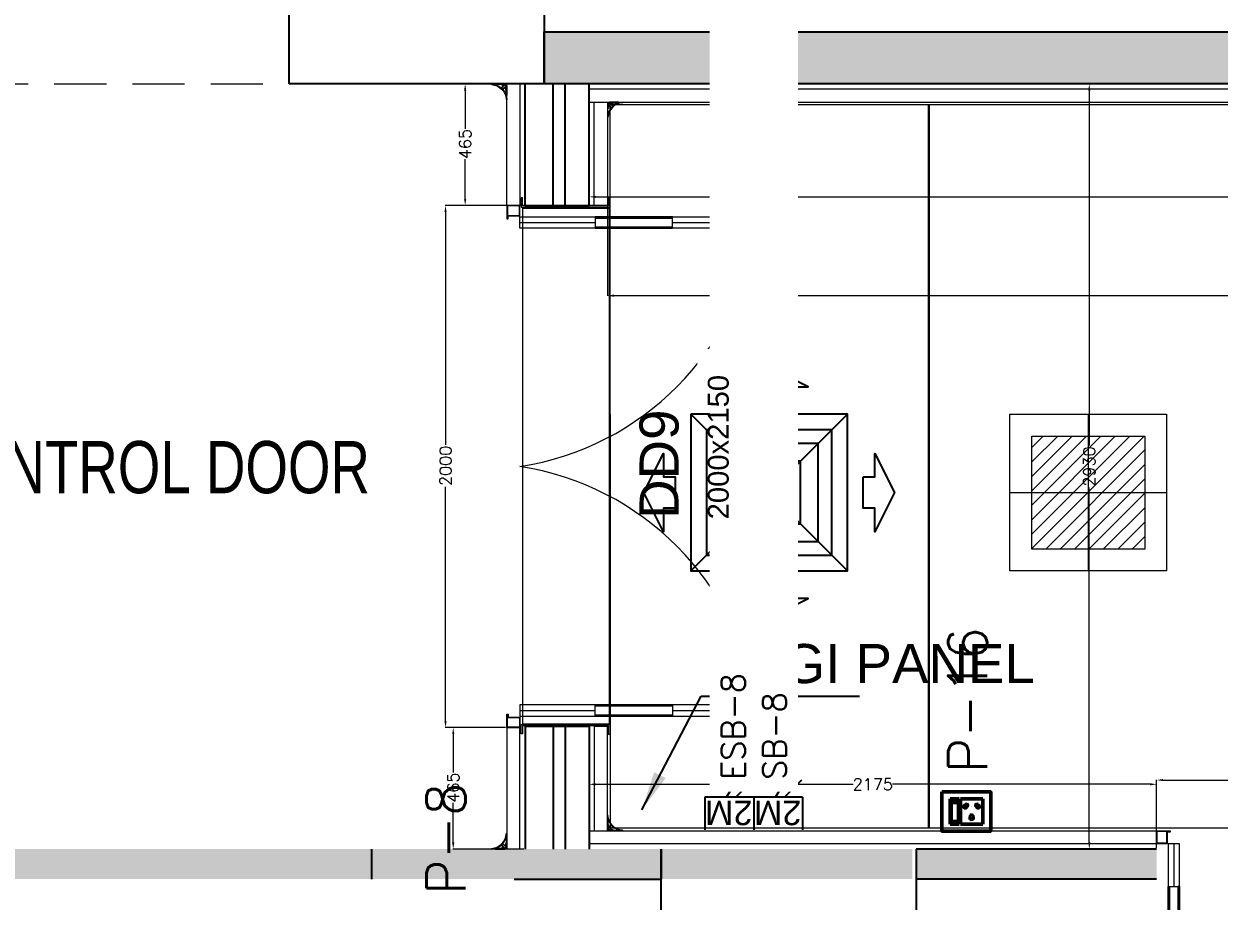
# Model space of a CAD drawing. Extents: x 11369658 to 11598203, y -3946797 to -3787209.
# Drawn here: x 11396796 to 11401377, y -3904526 to -3901166 of the extents above; entities that cross this region are included whole.
import ezdxf

# ---------------------------------------------------------------- set-up
doc = ezdxf.new("R2010")
doc.units = 0
doc.header["$MEASUREMENT"] = 0
doc.header["$PDMODE"] = 35
for name, pattern in [('CENTER', [0]), ('CENTER2', [1.125, 0.75, -0.125, 0.125, -0.125]), ('HIDDEN', [0.375, 0.25, -0.125])]:
    doc.linetypes.add(name, pattern=pattern)
doc.layers.get('0').update_dxf_attribs({"linetype": 'CONTINUOUS'})
doc.layers.get('Defpoints').update_dxf_attribs({"color": 251, "linetype": 'CONTINUOUS'})
for name, color, linetype, lineweight in [('0 Room description', 210, 'CONTINUOUS', 5), ('Ahlada 50mm Wall Panel PCGI', 94, 'CONTINUOUS', 5), ('Ahlada Ceiling Panels', 202, 'CONTINUOUS', 5), ('Ahlada Coving', 3, 'CONTINUOUS', 0), ('Dim( Actpl )', 7, 'CONTINUOUS', 5), ('Double Leaf Door', 4, 'CONTINUOUS', 18), ('Double Leaf Door Emergency', 1, 'CONTINUOUS', 18), ('ELE-1 NO 6-16A RAW POWER SOCKET', 1, 'CONTINUOUS', 0), ('ELE-36W EMERGENCY  LED LIGHT', 7, 'CONTINUOUS', 18), ('ELE-POWER SOCKET TEXT', 7, 'CONTINUOUS', 5), ('Title.Text', 3, 'CONTINUOUS', 13)]:
    doc.layers.add(name, color=color, linetype=linetype, lineweight=lineweight)
for name, color, linetype in [('BEAM', 251, 'CONTINUOUS'), ('dim ref', 251, 'CONTINUOUS'), ('ELE 36W EMERGENCY LIGHT', 5, 'CONTINUOUS'), ('ELE-2M RAW P.SB', 40, 'CONTINUOUS'), ('ELE-2M UPS P.SB', 3, 'CONTINUOUS'), ('ELE-LIGHTING TEXT', 7, 'CONTINUOUS'), ('HS', 251, 'CONTINUOUS'), ('MEP_HVAC_SA_DIFFUSER', 5, 'CONTINUOUS')]:
    doc.layers.add(name, color=color, linetype=linetype)
doc.styles.add('0_RM-NM', font='arial.ttf')
doc.styles.add('ARIAL', font='arial.ttf', dxfattribs={"width": 0.75})
doc.styles.add('ROMANS', font='arial.ttf')
doc.styles.get("Standard").update_dxf_attribs({"font": 'arial.ttf'})
doc.styles.add('sudheer', font='romanc.shx')
doc.dimstyles.new('AEPL1', dxfattribs={"dimtxt": 45, "dimasz": 25, "dimexe": 1.25, "dimexo": 5, "dimtad": 0, "dimdec": 0, "dimtxsty": 'sudheer', "dimcen": 2.5, "dimclrd": 250, "dimclre": 250, "dimclrt": 7, "dimadec": 0, "dimazin": 0, "dimtfac": 1, "dimtdec": 0, "dimtmove": 0, "dimatfit": 3, "dimfxl": 1, "dimlwd": 0, "dimlwe": 0, "dimarcsym": 0})
doc.dimstyles.new('Scale 50', dxfattribs={"dimscale": 0, "dimtxt": 150, "dimasz": 150, "dimexe": 0, "dimexo": 0.1, "dimgap": 0, "dimtad": 0, "dimtoh": 1, "dimdec": 0, "dimzin": 0, "dimdsep": 46, "dimtxsty": '0_RM-NM', "dimcen": 0, "dimdle": 100, "dimclrd": 204, "dimclre": 212, "dimclrt": 224, "dimadec": 0, "dimazin": 0, "dimtfac": 1, "dimtdec": 0, "dimtofl": 0, "dimtmove": 1, "dimatfit": 3, "dimfxl": 1, "dimtolj": 1, "dimtzin": 0, "dimlwe": -1, "dimarcsym": 0})

# ---------------------------------------------------------------- blocks, each defined once
blk = doc.blocks.new('*D54')
at = {"layer": 'Defpoints', "color": 0, "ltscale": 500, "transparency": 16777216}
for p in [(11398962.5, -3901416.2), (11404832.5, -3901396.4), (11398962.5, -3901828.7)]:
    blk.add_point(p, dxfattribs=at)
at = {"layer": 'Dim( Actpl )', "color": 250, "lineweight": 0, "ltscale": 500, "transparency": 16777216}
for p, q in [((11398962.5, -3901421.2), (11398962.5, -3901830)), ((11404832.5, -3901401.4), (11404832.5, -3901830)), ((11398987.5, -3901828.7), (11401817.6, -3901828.7)), ((11404807.5, -3901828.7), (11401977.4, -3901828.7))]:
    blk.add_line(p, q, dxfattribs=at)
at = {"layer": 'Dim( Actpl )', "color": 250, "ltscale": 500, "transparency": 16777216}
for points in [[(11398987.5, -3901824.6), (11398987.5, -3901832.9), (11398962.5, -3901828.7)], [(11404807.5, -3901832.9), (11404807.5, -3901824.6), (11404832.5, -3901828.7)]]:
    blk.add_solid(points, dxfattribs=at)
at = {"layer": 'Dim( Actpl )', "color": 7, "ltscale": 500, "transparency": 16777216, "insert": (11401897.5, -3901828.7), "char_height": 45, "attachment_point": 5, "style": 'sudheer'}
blk.add_mtext('5870', dxfattribs=at)
blk = doc.blocks.new('*D55')
at = {"layer": 'Defpoints', "color": 0, "ltscale": 500, "transparency": 16777216}
for p in [(11398412.3, -3901861.4), (11399042.5, -3901861.4), (11398647.3, -3903861.4)]:
    blk.add_point(p, dxfattribs=at)
at = {"layer": 'Dim( Actpl )', "color": 250, "lineweight": 0, "ltscale": 500, "transparency": 16777216}
for p, q in [((11399037.5, -3901861.4), (11398411, -3901861.4)), ((11398412.3, -3901886.4), (11398412.3, -3902779)), ((11398412.3, -3903836.4), (11398412.3, -3902938.8)), ((11398642.3, -3903861.4), (11398411, -3903861.4))]:
    blk.add_line(p, q, dxfattribs=at)
at = {"layer": 'Dim( Actpl )', "color": 250, "ltscale": 500, "transparency": 16777216}
for points in [[(11398416.4, -3901886.4), (11398408.1, -3901886.4), (11398412.3, -3901861.4)], [(11398408.1, -3903836.4), (11398416.4, -3903836.4), (11398412.3, -3903861.4)]]:
    blk.add_solid(points, dxfattribs=at)
at = {"layer": 'Dim( Actpl )', "color": 7, "ltscale": 500, "transparency": 16777216, "insert": (11398412.3, -3902858.9), "char_height": 45, "attachment_point": 5, "rotation": 90, "style": 'sudheer'}
blk.add_mtext('2000', dxfattribs=at)
blk = doc.blocks.new('*D66')
at = {"layer": 'Defpoints', "color": 0, "ltscale": 500, "transparency": 16777216}
for p in [(11398487.5, -3901396.4), (11398717.5, -3901396.4), (11398717.5, -3901861.4)]:
    blk.add_point(p, dxfattribs=at)
at = {"layer": 'Dim( Actpl )', "color": 250, "lineweight": 0, "ltscale": 500, "transparency": 16777216}
for p, q in [((11398712.5, -3901396.4), (11398486.2, -3901396.4)), ((11398487.5, -3901421.4), (11398487.5, -3901567.9)), ((11398487.5, -3901836.4), (11398487.5, -3901684.9)), ((11398712.5, -3901861.4), (11398486.2, -3901861.4))]:
    blk.add_line(p, q, dxfattribs=at)
at = {"layer": 'Dim( Actpl )', "color": 250, "ltscale": 500, "transparency": 16777216}
for points in [[(11398491.7, -3901421.4), (11398483.3, -3901421.4), (11398487.5, -3901396.4)], [(11398483.3, -3901836.4), (11398491.7, -3901836.4), (11398487.5, -3901861.4)]]:
    blk.add_solid(points, dxfattribs=at)
at = {"layer": 'Dim( Actpl )', "color": 7, "ltscale": 500, "transparency": 16777216, "insert": (11398487.5, -3901626.4), "char_height": 45, "attachment_point": 5, "rotation": 90, "style": 'sudheer'}
blk.add_mtext('465', dxfattribs=at)
blk = doc.blocks.new('*D67')
at = {"layer": 'Defpoints', "color": 0, "ltscale": 500, "transparency": 16777216}
for p in [(11398647.3, -3903861.4), (11398441.8, -3904326.4), (11398717.5, -3904326.4)]:
    blk.add_point(p, dxfattribs=at)
at = {"layer": 'Dim( Actpl )', "color": 250, "lineweight": 0, "ltscale": 500, "transparency": 16777216}
for p, q in [((11398642.3, -3903861.4), (11398440.5, -3903861.4)), ((11398441.8, -3903886.4), (11398441.8, -3904032.9)), ((11398441.8, -3904301.4), (11398441.8, -3904149.9)), ((11398712.5, -3904326.4), (11398440.5, -3904326.4))]:
    blk.add_line(p, q, dxfattribs=at)
at = {"layer": 'Dim( Actpl )', "color": 250, "ltscale": 500, "transparency": 16777216}
for points in [[(11398445.9, -3903886.4), (11398437.6, -3903886.4), (11398441.8, -3903861.4)], [(11398437.6, -3904301.4), (11398445.9, -3904301.4), (11398441.8, -3904326.4)]]:
    blk.add_solid(points, dxfattribs=at)
at = {"layer": 'Dim( Actpl )', "color": 7, "ltscale": 500, "transparency": 16777216, "insert": (11398441.8, -3904091.4), "char_height": 45, "attachment_point": 5, "rotation": 90, "style": 'sudheer'}
blk.add_mtext('465', dxfattribs=at)
blk = doc.blocks.new('*D75')
at = {"layer": 'Defpoints', "color": 0, "ltscale": 500, "transparency": 16777216}
for p in [(11398962.5, -3904078.5), (11398962.5, -3904326.4), (11401137.4, -3904326.4)]:
    blk.add_point(p, dxfattribs=at)
at = {"layer": 'Dim( Actpl )', "color": 250, "lineweight": 0, "ltscale": 500, "transparency": 16777216}
for p, q in [((11398962.5, -3904321.4), (11398962.5, -3904077.3)), ((11398987.5, -3904078.5), (11399974.3, -3904078.5)), ((11401112.4, -3904078.5), (11400125.6, -3904078.5)), ((11401137.4, -3904321.4), (11401137.4, -3904077.3))]:
    blk.add_line(p, q, dxfattribs=at)
at = {"layer": 'Dim( Actpl )', "color": 250, "ltscale": 500, "transparency": 16777216}
for points in [[(11398987.5, -3904074.4), (11398987.5, -3904082.7), (11398962.5, -3904078.5)], [(11401112.4, -3904082.7), (11401112.4, -3904074.4), (11401137.4, -3904078.5)]]:
    blk.add_solid(points, dxfattribs=at)
at = {"layer": 'Dim( Actpl )', "color": 7, "ltscale": 500, "transparency": 16777216, "insert": (11400050, -3904078.5), "char_height": 45, "attachment_point": 5, "style": 'sudheer'}
blk.add_mtext('2175', dxfattribs=at)
blk = doc.blocks.new('*D77')
at = {"layer": 'Defpoints', "color": 0, "ltscale": 500, "transparency": 16777216}
for p in [(11402637.4, -3904062.3), (11401137.4, -3904326.4), (11402637.4, -3904326.4)]:
    blk.add_point(p, dxfattribs=at)
at = {"layer": 'Dim( Actpl )', "color": 250, "lineweight": 0, "ltscale": 500, "transparency": 16777216}
for p, q in [((11401137.4, -3904321.4), (11401137.4, -3904061.1)), ((11401162.4, -3904062.3), (11401811.8, -3904062.3)), ((11402612.4, -3904062.3), (11401963.1, -3904062.3)), ((11402637.4, -3904321.4), (11402637.4, -3904061.1))]:
    blk.add_line(p, q, dxfattribs=at)
at = {"layer": 'Dim( Actpl )', "color": 250, "ltscale": 500, "transparency": 16777216}
for points in [[(11401162.4, -3904058.2), (11401162.4, -3904066.5), (11401137.4, -3904062.3)], [(11402612.4, -3904066.5), (11402612.4, -3904058.2), (11402637.4, -3904062.3)]]:
    blk.add_solid(points, dxfattribs=at)
at = {"layer": 'Dim( Actpl )', "color": 7, "ltscale": 500, "transparency": 16777216, "insert": (11401887.4, -3904062.3), "char_height": 45, "attachment_point": 5, "style": 'sudheer'}
blk.add_mtext('1500', dxfattribs=at)
blk = doc.blocks.new('*D78')
at = {"layer": 'Defpoints', "color": 0, "ltscale": 500, "transparency": 16777216}
for p in [(11400677, -3901396.4), (11400879.4, -3901396.4), (11400677, -3904326.4)]:
    blk.add_point(p, dxfattribs=at)
at = {"layer": 'Dim( Actpl )', "color": 250, "lineweight": 0, "ltscale": 500, "transparency": 16777216}
for p, q in [((11400682, -3901396.4), (11400880.7, -3901396.4)), ((11400879.4, -3901421.4), (11400879.4, -3902781.5)), ((11400879.4, -3904301.4), (11400879.4, -3902941.3)), ((11400682, -3904326.4), (11400880.7, -3904326.4))]:
    blk.add_line(p, q, dxfattribs=at)
at = {"layer": 'Dim( Actpl )', "color": 250, "ltscale": 500, "transparency": 16777216}
for points in [[(11400883.6, -3901421.4), (11400875.2, -3901421.4), (11400879.4, -3901396.4)], [(11400875.2, -3904301.4), (11400883.6, -3904301.4), (11400879.4, -3904326.4)]]:
    blk.add_solid(points, dxfattribs=at)
at = {"layer": 'Dim( Actpl )', "color": 7, "ltscale": 500, "transparency": 16777216, "insert": (11400879.4, -3902861.4), "char_height": 45, "attachment_point": 5, "rotation": 90, "style": 'sudheer'}
blk.add_mtext('2930', dxfattribs=at)
blk = doc.blocks.new('1500x2100x50 DD')
at = {"layer": 'Double Leaf Door'}
for points in [[(44.2, 213.9), (49.1, 213.9), (49.1, 510.4), (44.2, 510.4)], [(87.8, 510.4), (82.8, 510.4), (82.8, 213.9), (87.8, 213.9)], [(1412.2, 510.4), (1417.2, 510.4), (1417.2, 213.9), (1412.2, 213.9)], [(1455.8, 213.9), (1450.9, 213.9), (1450.9, 510.4), (1455.8, 510.4)]]:
    blk.add_hatch(color=6, dxfattribs=at).paths.add_polyline_path(points)
at = {"layer": 'Double Leaf Door', "color": 8}
for p, q in [((44.2, 50), (44.2, 704.2)), ((44.2, 704.2), (87.8, 704.2)), ((66, 510.4), (66, 704.2)), ((87.8, 704.2), (87.8, 50)), ((1455.8, 704.2), (1412.2, 704.2)), ((1412.2, 704.2), (1412.2, 50)), ((1434, 510.4), (1434, 704.2)), ((1455.8, 50), (1455.8, 704.2)), ((29.8, 646.7), (29.8, 628.8)), ((44.2, 648.7), (31.7, 648.7)), ((44.2, 648.7), (44.2, 626.8)), ((1455.8, 648.7), (1468.3, 648.7)), ((1455.8, 648.7), (1455.8, 626.8)), ((1470.2, 646.7), (1470.2, 628.8)), ((31.7, 626.8), (44.2, 626.8)), ((1468.3, 626.8), (1455.8, 626.8)), ((66, 50), (66, 213.9)), ((1434, 50), (1434, 213.9)), ((0, 50), (0, 0)), ((40.2, 50), (0, 50)), ((2, 48), (2, 2)), ((38.2, 48), (2, 48)), ((38.2, 3), (38.2, 48)), ((40.2, 5), (40.2, 50)), ((87.8, 50), (44.2, 50)), ((1412.2, 50), (1455.8, 50)), ((1459.8, 5), (1459.8, 50)), ((1459.8, 50), (1500, 50)), ((1461.8, 3), (1461.8, 48)), ((1461.8, 48), (1498, 48)), ((1498, 48), (1498, 2)), ((1500, 50), (1500, 0)), ((0, 0), (40.2, 0)), ((2, 2), (40.2, 2)), ((50.1, 3), (38.2, 3)), ((52.1, 5), (40.2, 5)), ((40.2, 2), (50.1, 2)), ((40.2, 0), (52.1, 0)), ((50.1, 2), (50.1, 3)), ((52.1, 0), (52.1, 5)), ((1447.9, 0), (1447.9, 5)), ((1447.9, 5), (1459.8, 5)), ((1459.8, 0), (1447.9, 0)), ((1449.9, 2), (1449.9, 3)), ((1449.9, 3), (1461.8, 3)), ((1459.8, 2), (1449.9, 2)), ((1498, 2), (1459.8, 2)), ((1500, 0), (1459.8, 0))]:
    blk.add_line(p, q, dxfattribs=at)
at = {"layer": 'Double Leaf Door', "color": 6}
for p, q in [((87.8, 510.4), (44.2, 510.4)), ((44.2, 510.4), (44.2, 213.9)), ((49.1, 213.9), (49.1, 510.4)), ((82.8, 213.9), (82.8, 510.4)), ((87.8, 213.9), (87.8, 510.4)), ((1412.2, 213.9), (1412.2, 510.4)), ((1412.2, 510.4), (1455.8, 510.4)), ((1417.2, 213.9), (1417.2, 510.4)), ((1450.9, 213.9), (1450.9, 510.4)), ((1455.8, 510.4), (1455.8, 213.9)), ((44.2, 213.9), (87.8, 213.9)), ((1455.8, 213.9), (1412.2, 213.9))]:
    blk.add_line(p, q, dxfattribs=at)
at = {"layer": 'Double Leaf Door', "color": 6, "ltscale": 100}
for p, q in [((82.8, 510.4), (82.8, 213.9)), ((1417.2, 510.4), (1417.2, 213.9))]:
    blk.add_line(p, q, dxfattribs=at)
at = {"layer": 'Double Leaf Door', "color": 6}
for points in [[(44.2, 510.4), (44.2, 213.9), (49.1, 213.9), (49.1, 510.4), (44.2, 510.4)], [(87.8, 510.4), (87.8, 213.9), (82.8, 213.9), (82.8, 510.4), (87.8, 510.4)], [(1412.2, 510.4), (1412.2, 213.9), (1417.2, 213.9), (1417.2, 510.4), (1412.2, 510.4)], [(1455.8, 510.4), (1455.8, 213.9), (1450.9, 213.9), (1450.9, 510.4), (1455.8, 510.4)]]:
    blk.add_lwpolyline(points, dxfattribs=at)
at = {"layer": 'Double Leaf Door', "ltscale": 5000}
for points in [[(44.2, 510.4), (44.2, 213.9), (49.1, 213.9), (49.1, 510.4), (44.2, 510.4)], [(1455.8, 510.4), (1455.8, 213.9), (1450.9, 213.9), (1450.9, 510.4), (1455.8, 510.4)]]:
    blk.add_lwpolyline(points, dxfattribs=at)
at = {"layer": 'Double Leaf Door', "color": 8}
for centre, radius, start, end in [((-116.2, -164.4), 892.3, 13.906, 76.7864), ((1616.2, -164.4), 892.3, 103.2136, 166.094), ((29.8, 637.7), 3.72, 90, 270), ((31.7, 646.7), 1.98, 90, 180), ((1468.3, 646.7), 1.98, 0, 90), ((1470.2, 637.7), 3.72, 270, 90), ((31.7, 628.8), 1.98, 180, 270), ((1468.3, 628.8), 1.98, 270, 0)]:
    blk.add_arc(centre, radius, start, end, dxfattribs=at)
blk = doc.blocks.new('2000x2100x50 DD')
at = {"layer": 'Double Leaf Door'}
for points in [[(-17392.4, -46037.1), (-17387.4, -46037.1), (-17387.4, -45740.6), (-17392.4, -45740.6)], [(-17348.7, -45740.6), (-17353.7, -45740.6), (-17353.7, -46037.1), (-17348.7, -46037.1)], [(-15524.3, -45740.6), (-15519.4, -45740.6), (-15519.4, -46037.1), (-15524.3, -46037.1)], [(-15480.7, -46037.1), (-15485.6, -46037.1), (-15485.6, -45740.6), (-15480.7, -45740.6)]]:
    blk.add_hatch(color=6, dxfattribs=at).paths.add_polyline_path(points)
at = {"layer": 'Double Leaf Door', "color": 6}
for p, q in [((-17348.7, -45740.6), (-17392.4, -45740.6)), ((-17387.4, -46037.1), (-17387.4, -45740.6)), ((-17353.7, -46037.1), (-17353.7, -45740.6)), ((-15524.3, -46037.1), (-15524.3, -45740.6)), ((-15524.3, -45740.6), (-15480.7, -45740.6)), ((-15519.4, -46037.1), (-15519.4, -45740.6)), ((-15485.6, -46037.1), (-15485.6, -45740.6)), ((-15480.7, -45740.6), (-15480.7, -46037.1)), ((-17392.4, -46037.1), (-17348.7, -46037.1)), ((-15480.7, -46037.1), (-15524.3, -46037.1))]:
    blk.add_line(p, q, dxfattribs=at)
at = {"layer": 'Double Leaf Door', "color": 6, "ltscale": 100}
for p, q in [((-17353.7, -45740.6), (-17353.7, -46037.1)), ((-15519.4, -45740.6), (-15519.4, -46037.1))]:
    blk.add_line(p, q, dxfattribs=at)
at = {"layer": 'Double Leaf Door', "color": 8}
for p, q in [((-17436.5, -46326), (-17436.5, -46376)), ((-17396.4, -46326), (-17436.5, -46326)), ((-17434.6, -46328), (-17434.6, -46374.1)), ((-17398.3, -46328), (-17434.6, -46328)), ((-17398.3, -46373.1), (-17398.3, -46328)), ((-17396.4, -46371.1), (-17396.4, -46326)), ((-15476.7, -46371.1), (-15476.7, -46326)), ((-15476.7, -46326), (-15436.5, -46326)), ((-15474.7, -46373.1), (-15474.7, -46328)), ((-15474.7, -46328), (-15438.5, -46328)), ((-15438.5, -46328), (-15438.5, -46374.1)), ((-15436.5, -46326), (-15436.5, -46376)), ((-17436.5, -46376), (-17396.4, -46376)), ((-17434.6, -46374.1), (-17396.4, -46374.1)), ((-17386.4, -46373.1), (-17398.3, -46373.1)), ((-17384.4, -46371.1), (-17396.4, -46371.1)), ((-17396.4, -46374.1), (-17386.4, -46374.1)), ((-17396.4, -46376), (-17384.4, -46376)), ((-17386.4, -46374.1), (-17386.4, -46373.1)), ((-17384.4, -46376), (-17384.4, -46371.1)), ((-15488.6, -46376), (-15488.6, -46371.1)), ((-15488.6, -46371.1), (-15476.7, -46371.1)), ((-15476.7, -46376), (-15488.6, -46376)), ((-15486.6, -46374.1), (-15486.6, -46373.1)), ((-15486.6, -46373.1), (-15474.7, -46373.1)), ((-15476.7, -46374.1), (-15486.6, -46374.1)), ((-15438.5, -46374.1), (-15476.7, -46374.1)), ((-15436.5, -46376), (-15476.7, -46376))]:
    blk.add_line(p, q, dxfattribs=at)
at = {"layer": 'Double Leaf Door', "color": 6}
for points in [[(-17392.4, -45740.6), (-17392.4, -46037.1), (-17387.4, -46037.1), (-17387.4, -45740.6), (-17392.4, -45740.6)], [(-17348.7, -45740.6), (-17348.7, -46037.1), (-17353.7, -46037.1), (-17353.7, -45740.6), (-17348.7, -45740.6)], [(-15524.3, -45740.6), (-15524.3, -46037.1), (-15519.4, -46037.1), (-15519.4, -45740.6), (-15524.3, -45740.6)], [(-15480.7, -45740.6), (-15480.7, -46037.1), (-15485.6, -46037.1), (-15485.6, -45740.6), (-15480.7, -45740.6)]]:
    blk.add_lwpolyline(points, dxfattribs=at)
at = {"layer": 'Double Leaf Door', "ltscale": 5000}
for points in [[(-17392.4, -45740.6), (-17392.4, -46037.1), (-17387.4, -46037.1), (-17387.4, -45740.6), (-17392.4, -45740.6)], [(-15480.7, -45740.6), (-15480.7, -46037.1), (-15485.6, -46037.1), (-15485.6, -45740.6), (-15480.7, -45740.6)]]:
    blk.add_lwpolyline(points, dxfattribs=at)
at = {"layer": 'Double Leaf Door', "color": 8}
for centre, start, end in [((-17502.4, -46489.1), 8.6971, 81.8047), ((-15370.6, -46489.1), 98.1953, 171.3029)]:
    blk.add_arc(centre, 1078.3, start, end, dxfattribs=at)
at = {"layer": 'Double Leaf Door Emergency', "color": 8}
for p, q in [((-17392.4, -46326), (-17392.4, -45421.8)), ((-17392.4, -45421.8), (-17348.7, -45421.8)), ((-17370.6, -45740.6), (-17370.6, -45421.8)), ((-17348.7, -45421.8), (-17348.7, -46326)), ((-15480.7, -45421.8), (-15524.3, -45421.8)), ((-15524.3, -45421.8), (-15524.3, -46326)), ((-15502.5, -45740.6), (-15502.5, -45421.8)), ((-15480.7, -46326), (-15480.7, -45421.8)), ((-17406.8, -45479.3), (-17406.8, -45497.3)), ((-17392.4, -45477.4), (-17404.8, -45477.4)), ((-17392.4, -45477.4), (-17392.4, -45499.3)), ((-15480.7, -45477.4), (-15468.3, -45477.4)), ((-15480.7, -45477.4), (-15480.7, -45499.3)), ((-15466.3, -45479.3), (-15466.3, -45497.3)), ((-17404.8, -45499.3), (-17392.4, -45499.3)), ((-15468.3, -45499.3), (-15480.7, -45499.3)), ((-17370.6, -46326), (-17370.6, -46037.1)), ((-15502.5, -46326), (-15502.5, -46037.1)), ((-17348.7, -46326), (-17392.4, -46326)), ((-15524.3, -46326), (-15480.7, -46326))]:
    blk.add_line(p, q, dxfattribs=at)
at = {"layer": 'Double Leaf Door Emergency'}
for p, q in [((-17392.4, -45740.6), (-17392.4, -46037.1)), ((-17348.7, -46037.1), (-17348.7, -45740.6))]:
    blk.add_line(p, q, dxfattribs=at)
at = {"layer": 'Double Leaf Door Emergency', "color": 8}
for centre, radius, start, end in [((-17406.8, -45488.3), 3.72, 90, 270), ((-17404.8, -45479.3), 1.98, 90, 180), ((-15468.3, -45479.3), 1.98, 0, 90), ((-15466.3, -45488.3), 3.72, 270, 90), ((-17404.8, -45497.3), 1.98, 180, 270), ((-15468.3, -45497.3), 1.98, 270, 0)]:
    blk.add_arc(centre, radius, start, end, dxfattribs=at)
blk = doc.blocks.new('A010004 Mezz.F. Layout Plan$0$b & c')
at = {"layer": 'Ahlada Coving', "color": 3}
for p, q in [((-4.1, 40.9), (-5.7, 42.5)), ((-2.7, 7.8), (-3.7, 7.8)), ((-3.7, 7.8), (-2.7, 6)), ((4.9, 15.3), (-2.7, 7.8)), ((-2.7, 6), (5.7, 14.4)), ((8.7, 11.4), (0.3, 3)), ((0.3, 3), (2.1, 2)), ((2.1, 3), (9.7, 10.6)), ((2.1, 2), (2.1, 3)), ((36.9, 0), (35.3, 1.6))]:
    blk.add_line(p, q, dxfattribs=at)
blk.add_lwpolyline([(-5.7, 30.7), (-5.7, 5.7), (0, 0), (25, 0), (22.8, 1.5), (13.2, 1.5), (3.6, 4.5), (3.6, 1.5), (0.6, 1.5), (-4.2, 6.3), (-4.2, 9.3), (-1.2, 9.3), (-4.2, 18.9), (-4.2, 28.4), (-5.7, 30.7)], dxfattribs=at)
for radius, start, end in [(44, 181.9548, 220.5976), (42.5, 184.1661, 265.906), (44, 222.2286, 227.7746), (44, 229.4056, 268.1119)]:
    blk.add_arc((38.3, 44), radius, start, end, dxfattribs=at)
blk = doc.blocks.new('*D97')
at = {"layer": 'Defpoints', "color": 0, "ltscale": 500, "transparency": 16777216}
for p in [(11418992.3, -3901569.5), (11399032.4, -3901736.4), (11418992.3, -3902207.1)]:
    blk.add_point(p, dxfattribs=at)
at = {"layer": 'Dim( Actpl )', "color": 250, "lineweight": 0, "ltscale": 500, "transparency": 16777216}
for p, q in [((11418992.3, -3901574.5), (11418992.3, -3902208.3)), ((11399032.4, -3901741.4), (11399032.4, -3902208.3)), ((11399057.4, -3902207.1), (11408915.3, -3902207.1)), ((11418967.3, -3902207.1), (11409109.4, -3902207.1))]:
    blk.add_line(p, q, dxfattribs=at)
at = {"layer": 'Dim( Actpl )', "color": 250, "ltscale": 500, "transparency": 16777216}
for points in [[(11399057.4, -3902202.9), (11399057.4, -3902211.2), (11399032.4, -3902207.1)], [(11418967.3, -3902211.2), (11418967.3, -3902202.9), (11418992.3, -3902207.1)]]:
    blk.add_solid(points, dxfattribs=at)
at = {"layer": 'Dim( Actpl )', "color": 7, "ltscale": 500, "transparency": 16777216, "insert": (11409012.4, -3902207.1), "char_height": 45, "attachment_point": 5, "style": 'sudheer'}
blk.add_mtext('19960', dxfattribs=at)
blk = doc.blocks.new('6-16A RAW POWER SOCKET 3M')
at = {"layer": 'ELE-1 NO 6-16A RAW POWER SOCKET', "lineweight": 50}
for p, q in [((0, 57.9), (72.3, 57.9)), ((0, 57.9), (72.3, 57.9)), ((0, 32.7), (0, 57.9)), ((0, 57.9), (0, 32.7)), ((7.9, 55.8), (64.4, 55.8)), ((7.9, 34.8), (7.9, 55.8)), ((64.4, 34.8), (7.9, 34.8)), ((61.9, 55.8), (61.9, 34.8)), ((64.4, 55.8), (64.4, 34.8)), ((72.3, 57.9), (72.3, 32.7)), ((72.3, 32.7), (0, 32.7)), ((0, 28.5), (0, -34.8)), ((72.3, 28.5), (0, 28.5)), ((72.3, -34.8), (72.3, 28.5)), ((0, -34.8), (72.3, -34.8))]:
    blk.add_line(p, q, dxfattribs=at)
blk.add_lwpolyline([(92, 82.1), (92, -57.5), (-19.7, -57.5), (-19.7, 82.1)], close=True, dxfattribs=at)
for centre, radius, start, end in [((18.3, -3.1), 4.93, 37.1584, 322.8416), ((23.3, -3.1), 3.14, 251.4031, 108.5969), ((50.3, 14.9), 4.24, 357.49, 264.7311), ((53.2, 11.6), 3.43, 194.9049, 67.3162), ((50.3, -21.2), 4.24, 95.2689, 2.51), ((53.2, -17.8), 3.43, 292.6838, 165.0951)]:
    blk.add_arc(centre, radius, start, end, dxfattribs=at)
blk = doc.blocks.new('ELE.EMERGENCY 40W LED LIGHT')
at = {"layer": 'ELE-36W EMERGENCY  LED LIGHT'}
h = blk.add_hatch(dxfattribs=at)
h.set_pattern_fill('ANSI31', color=5, scale=300, style=0)
h.paths.add_polyline_path([(-207.7, -207.7), (-207.7, 207.7), (207.7, 207.7), (207.7, -207.7)])
for p, q in [((0, 288), (0, -288)), ((-288, 0), (288, 0))]:
    blk.add_line(p, q, dxfattribs=at)
for points in [[(-288, -288), (-288, 288), (288, 288), (288, -288)], [(-207.7, -207.7), (-207.7, 207.7), (207.7, 207.7), (207.7, -207.7)]]:
    blk.add_lwpolyline(points, close=True, dxfattribs=at)
blk = doc.blocks.new('SA_DIFFUSER_600X600 MM')
at = {"layer": 'MEP_HVAC_SA_DIFFUSER', "color": 8}
for p, q in [((11908714.2, -3793568), (11908114.2, -3794168)), ((11908714.2, -3794168), (11908114.2, -3793568))]:
    blk.add_line(p, q, dxfattribs=at)
at = {"layer": 'MEP_HVAC_SA_DIFFUSER', "color": 152}
for points in [[(11908354.2, -3793508), (11908354.2, -3793463), (11908264.2, -3793463), (11908414.2, -3793388), (11908564.2, -3793463), (11908474.2, -3793463), (11908474.2, -3793508)], [(11908054.2, -3793808), (11908009.2, -3793808), (11908009.2, -3793718), (11907934.2, -3793868), (11908009.2, -3794018), (11908009.2, -3793928), (11908054.2, -3793928)], [(11908774.2, -3793928), (11908819.2, -3793928), (11908819.2, -3794018), (11908894.2, -3793868), (11908819.2, -3793718), (11908819.2, -3793808), (11908774.2, -3793808)], [(11908474.2, -3794228), (11908474.2, -3794273), (11908564.2, -3794273), (11908414.2, -3794348), (11908264.2, -3794273), (11908354.2, -3794273), (11908354.2, -3794228)]]:
    blk.add_lwpolyline(points, close=True, dxfattribs=at)
at = {"layer": 'MEP_HVAC_SA_DIFFUSER', "color": 5}
for points in [[(11908714.2, -3793568), (11908714.2, -3794168), (11908114.2, -3794168), (11908114.2, -3793568)], [(11908601.7, -3793680.5), (11908601.7, -3794055.5), (11908226.7, -3794055.5), (11908226.7, -3793680.5)]]:
    blk.add_lwpolyline(points, close=True, dxfattribs=at)
at = {"layer": 'MEP_HVAC_SA_DIFFUSER', "color": 8}
for points in [[(11908654.2, -3793628), (11908654.2, -3794108), (11908174.2, -3794108), (11908174.2, -3793628)], [(11908534.2, -3793748), (11908534.2, -3793988), (11908294.2, -3793988), (11908294.2, -3793748)]]:
    blk.add_lwpolyline(points, close=True, dxfattribs=at)
blk = doc.blocks.new('2M SB')
at = {"layer": 'ELE-2M RAW P.SB'}
for p, q in [((-133.8, 160), (-69.3, 265.2)), ((-88.2, 160), (-3.4, 244.9)), ((-240, 160), (-240, 0)), ((0, 160), (-240, 160)), ((0, 160), (0, 0))]:
    blk.add_line(p, q, dxfattribs=at)
blk.add_text('2M', height=120, rotation=180, dxfattribs=at).set_placement((-6, 143))
blk = doc.blocks.new('2M UPS SB')
at = {"layer": 'ELE-2M UPS P.SB', "color": 3}
for p, q in [((-133.8, 160), (-69.3, 265.2)), ((-88.2, 160), (-3.4, 244.9)), ((-240, 160), (-240, 0)), ((0, 160), (-240, 160)), ((0, 160), (0, 0))]:
    blk.add_line(p, q, dxfattribs=at)
blk.add_text('2M', height=120, rotation=180, dxfattribs=at).set_placement((-6, 143))

msp = doc.modelspace()

# ---------------------------------------------------------------- hatches: boundary and pattern name
at = {"ltscale": 500}
msp.add_hatch(color=8, dxfattribs=at).paths.add_polyline_path([(11398790.7, -3901196.4), (11403842.5, -3901196.4), (11403842.5, -3901396.4), (11398790.7, -3901396.4)])
at = {"layer": 'HS', "lineweight": -3, "ltscale": 500}
h = msp.add_hatch(color=8, dxfattribs=at)
h.dxf.hatch_style = 1
h.paths.add_polyline_path([(11400201.6, -3904326.4), (11398114.3, -3904326.4), (11398114.3, -3904441.4), (11400201.6, -3904441.4)])
h.paths.add_polyline_path([(11398114.3, -3904326.4), (11396601.6, -3904326.4), (11396601.6, -3904441.4), (11398114.3, -3904441.4)])
h = msp.add_hatch(color=8, dxfattribs=at)
h.dxf.hatch_style = 1
h.paths.add_polyline_path([(11400216.6, -3904441.4), (11401137.4, -3904441.4), (11401137.4, -3904326.4), (11400216.6, -3904326.4)])

# ---------------------------------------------------------------- linework, layer by layer
at = {"color": 8, "lineweight": 25, "ltscale": 500}
for p, q in [((11397812.5, -3901396.4), (11397812.5, -3901096.4)), ((11398790.7, -3901096.4), (11398790.7, -3901396.4)), ((11398790.7, -3901196.4), (11404762.5, -3901196.4)), ((11398790.7, -3901396.4), (11398790.7, -3901196.4)), ((11398790.7, -3901396.4), (11397812.5, -3901396.4)), ((11404762.5, -3901396.4), (11398790.7, -3901396.4)), ((11398129.3, -3904441.4), (11398129.3, -3904326.4)), ((11399238.3, -3904626.4), (11399238.3, -3904326.4)), ((11400216.6, -3904326.4), (11400216.6, -3904626.4))]:
    msp.add_line(p, q, dxfattribs=at)
at = {"color": 8, "lineweight": 25}
for p, q in [((11398717.5, -3901861.4), (11398717.5, -3901396.4)), ((11398824.5, -3901861.4), (11398824.5, -3901396.4)), ((11398870.5, -3901861.4), (11398870.5, -3901396.4)), ((11398962.5, -3901861.4), (11398962.5, -3901396.4)), ((11398717.5, -3901861.4), (11398962.5, -3901861.4)), ((11398717.5, -3903856.4), (11398717.5, -3904326.4)), ((11398717.5, -3903856.4), (11398962.5, -3903856.4)), ((11398824.5, -3903856.4), (11398824.5, -3904326.4)), ((11398870.5, -3903856.4), (11398870.5, -3904326.4)), ((11398962.5, -3903856.4), (11398962.5, -3904326.4)), ((11399238.3, -3904326.4), (11399238.3, -3904441.4)), ((11401137.4, -3904326.4), (11400216.6, -3904326.4)), ((11398675.3, -3904441.4), (11399238.3, -3904441.4)), ((11401137.4, -3904441.4), (11400216.6, -3904441.4))]:
    msp.add_line(p, q, dxfattribs=at)
at = {"layer": 'Ahlada 50mm Wall Panel PCGI'}
for p, q in [((11398647.1, -3901861.4), (11398647.1, -3901396.4)), ((11398697.2, -3901396.4), (11398697.2, -3901861.4)), ((11398962.5, -3901416.2), (11398962.5, -3901473.4)), ((11410082.5, -3901416.2), (11398962.5, -3901416.2)), ((11398962.5, -3901466.4), (11410082.5, -3901466.4)), ((11398982.3, -3901861.4), (11398982.3, -3901466.4)), ((11399032.4, -3901466.4), (11399032.4, -3901861.4)), ((11399032.4, -3901861.4), (11398982.3, -3901861.4)), ((11398647.3, -3903861.4), (11398647.3, -3904326.4)), ((11398647.3, -3903861.4), (11398697.4, -3903861.4)), ((11398697.4, -3904326.4), (11398697.4, -3903861.4)), ((11398982.5, -3903856.4), (11399032.6, -3903856.4)), ((11398982.5, -3903856.4), (11398982.5, -3904256.4)), ((11399032.6, -3904256.4), (11399032.6, -3903856.4)), ((11398962.5, -3904256.4), (11401137.4, -3904256.4)), ((11401137.4, -3904306.5), (11398962.5, -3904306.5))]:
    msp.add_line(p, q, dxfattribs=at)
for points in [[(11398702.5, -3901832.4), (11398702.5, -3901868.3), (11399041.9, -3901868.3), (11399041.9, -3901829.9), (11399036.9, -3901829.9), (11399036.9, -3901863.3), (11398707.5, -3901863.3), (11398707.5, -3901832.4)], [(11398702.5, -3903885.3), (11398702.5, -3903849.5), (11399041.9, -3903849.5), (11399041.9, -3903887.9), (11399036.9, -3903887.9), (11399036.9, -3903854.5), (11398707.5, -3903854.5), (11398707.5, -3903885.3)]]:
    msp.add_lwpolyline(points, close=True, dxfattribs=at)
at = {"layer": 'Ahlada Ceiling Panels'}
for p, q in [((11418982.3, -3901476.4), (11399042.4, -3901476.4)), ((11398707.2, -3901871.4), (11398707.4, -3903846.4)), ((11398707.2, -3901871.4), (11399039.5, -3901871.4)), ((11399039.5, -3901871.4), (11399039.6, -3903846.4)), ((11416212.6, -3904246.4), (11399042.6, -3904246.4))]:
    msp.add_line(p, q, dxfattribs=at)
for points in [[(11399042.4, -3901476.4), (11399042.6, -3903846.4), (11399042.6, -3904246.4)], [(11400262.4, -3901476.4), (11400262.6, -3903846.4), (11400262.6, -3904246.4)], [(11400265.4, -3901476.4), (11400265.6, -3903846.4), (11400265.6, -3904246.4)]]:
    msp.add_lwpolyline(points, dxfattribs=at)
at = {"layer": 'BEAM', "color": 8, "linetype": 'HIDDEN', "lineweight": 18, "ltscale": 800}
msp.add_line((11394812.5, -3901396.4), (11397812.5, -3901396.4), dxfattribs=at)
at = {"layer": 'Dim( Actpl )', "ltscale": 500}
msp.add_line((11398707.4, -3903846.4), (11399042.6, -3903846.4), dxfattribs=at)

# ---------------------------------------------------------------- block references
at = {"layer": 'Ahlada Coving', "color": 7, "ltscale": 500, "yscale": 1.418185559101401, "zscale": 1.418185559101401}
for p, xscale, rotation in [((11398647.1, -3901404.4), -1.418185559101401, 89.99999998683712), ((11399032.4, -3901474.4), 1.418185559101401, 270.0000000131628), ((11399032.6, -3904248.4), -1.418185559101401, 269.9999999868372), ((11398647.3, -3904318.4), 1.418185559101401, 90.0000000131628)]:
    msp.add_blockref('A010004 Mezz.F. Layout Plan$0$b & c', p, dxfattribs=dict(at, xscale=xscale, rotation=rotation))
at = {"layer": 'Double Leaf Door', "rotation": 270}
msp.add_blockref('2000x2100x50 DD', (11445023.3, -3919297.9), dxfattribs=at)
at = {"layer": 'Double Leaf Door', "xscale": -1, "rotation": 180}
msp.add_blockref('1500x2100x50 DD', (11401137.4, -3904256.4), dxfattribs=at)
at = {"layer": 'ELE 36W EMERGENCY LIGHT', "xscale": 1.041666666677768, "yscale": 1.041666666677768, "zscale": 1.041666666677768}
msp.add_blockref('ELE.EMERGENCY 40W LED LIGHT', (11400875.5, -3902961.3), dxfattribs=at)
at = {"layer": 'ELE-1 NO 6-16A RAW POWER SOCKET', "linetype": 'ByBlock', "xscale": 1.343246120226769, "yscale": 1.343246120226769, "zscale": 1.343246120226769, "rotation": 90}
msp.add_blockref('6-16A RAW POWER SOCKET 3M', (11400424.5, -3904231.2), dxfattribs=at)
at = {"layer": 'ELE-2M RAW P.SB', "color": 6, "xscale": 0.7812500000005363, "yscale": 0.7812500000005363, "zscale": 0.7812500000005363}
msp.add_blockref('2M SB', (11399780.8, -3904253), dxfattribs=at)
at = {"layer": 'ELE-2M UPS P.SB', "color": 6, "xscale": 0.7812500000005363, "yscale": 0.7812500000005363, "zscale": 0.7812500000005363}
msp.add_blockref('2M UPS SB', (11399593.3, -3904253), dxfattribs=at)

# ---------------------------------------------------------------- texts
at = {"color": 8, "lineweight": 20, "style": 'ARIAL', "width": 0.75}
msp.add_text('ACCESS CONTROL DOOR', height=200, dxfattribs=at).set_placement((11395491.6, -3902963.9))
at = {"layer": 'dim ref', "color": 5, "insert": (11399190.5, -3903541.2), "char_height": 150, "width": 1679.74, "attachment_point": 1}
msp.add_mtext('\\pi222.83402;{\\C150;PCGI PANEL}', dxfattribs=at)
at = {"layer": 'ELE-POWER SOCKET TEXT', "color": 0, "linetype": 'CENTER', "ltscale": 500, "char_height": 150, "width": 3324.973, "attachment_point": 1, "rotation": 90}
for s, insert in [('{\\Fromans|c0;P-16}', (11400338.6, -3904035.8)), ('{\\Fromans.shx|c228;P-8\\P}', (11398338.8, -3904501.6))]:
    msp.add_mtext(s, dxfattribs=dict(at, insert=insert))
at = {"layer": 'Title.Text', "color": 7, "linetype": 'CENTER2', "lineweight": 25, "ltscale": 0.7, "style": 'ROMANS'}
msp.add_text('DD9', height=149.78, rotation=90, dxfattribs=at).set_placement((11399305.4, -3903061.8))

# ---------------------------------------------------------------- dimensions: what is measured, and where the dimension line sits
at = {"layer": 'Dim( Actpl )', "ltscale": 500}
for base, p1, p2, picture, middle in [((11398487.5, -3901396.4), (11398717.5, -3901861.4), (11398717.5, -3901396.4), '*D66', (11398487.5, -3901626.4)), ((11398412.3, -3901861.4), (11398647.3, -3903861.4), (11399042.5, -3901861.4), '*D55', (11398412.3, -3902858.9)), ((11398441.8, -3904326.4), (11398647.3, -3903861.4), (11398717.5, -3904326.4), '*D67', (11398441.8, -3904091.4))]:
    dim = msp.add_linear_dim(base=base, p1=p1, p2=p2, angle=90, dimstyle='AEPL1', dxfattribs=at)
    dim.commit()
    dim.dimension.update_dxf_attribs({"geometry": picture, "text_midpoint": middle, "dimtype": 160})
for base, p1, p2, picture, middle in [((11398962.5, -3901828.7), (11404832.5, -3901396.4), (11398962.5, -3901416.2), '*D54', (11401897.5, -3901828.7)), ((11418992.3, -3902207.1), (11399032.4, -3901736.4), (11418992.3, -3901569.5), '*D97', (11409012.4, -3902207.1)), ((11402637.4, -3904062.3), (11401137.4, -3904326.4), (11402637.4, -3904326.4), '*D77', (11401887.4, -3904062.3)), ((11398962.5, -3904078.5), (11401137.4, -3904326.4), (11398962.5, -3904326.4), '*D75', (11400050, -3904078.5))]:
    dim = msp.add_linear_dim(base=base, p1=p1, p2=p2, dimstyle='AEPL1', dxfattribs=at)
    dim.commit()
    dim.dimension.update_dxf_attribs({"geometry": picture, "text_midpoint": middle})
dim = msp.add_linear_dim(base=(11400879.4, -3901396.4), p1=(11400677, -3904326.4), p2=(11400677, -3901396.4), angle=90, dimstyle='AEPL1', dxfattribs=at)
dim.commit()
dim.dimension.update_dxf_attribs({"geometry": '*D78', "text_midpoint": (11400879.4, -3902861.4)})

# ---------------------------------------------------------------- leaders
at = {"layer": 'dim ref', "color": 5}
msp.add_leader([(11399164.8, -3904176.4), (11399391.4, -3903740.4), (11399998.7, -3903740.4)], dimstyle='Scale 50', override={"dimscale": 1}, dxfattribs=at)

# ---------------------------------------------------------------- next in the draw order: texts
at = {"layer": '0 Room description', "insert": (11399498.6, -3903063.8), "char_height": 80, "width": 612.193, "attachment_point": 7, "rotation": 90, "bg_fill": 2}
msp.add_mtext('2000x2150', dxfattribs=at)

# ---------------------------------------------------------------- next in the draw order: block references
at = {"layer": 'MEP_HVAC_SA_DIFFUSER', "lineweight": 0, "ltscale": 500, "xscale": -1}
msp.add_blockref('SA_DIFFUSER_600X600 MM', (23308066.8, -109093.4), dxfattribs=at)

# ---------------------------------------------------------------- next in the draw order: texts
at = {"layer": 'ELE-LIGHTING TEXT', "color": 0, "linetype": 'CENTER', "ltscale": 500, "insert": (11399628.2, -3904061.7), "char_height": 90, "width": 7037.843, "attachment_point": 1, "rotation": 90, "bg_fill": 2}
msp.add_mtext('{\\Fromans.shx|c228;SB-8\\P}', dxfattribs=at)

# ---------------------------------------------------------------- next in the draw order: texts
at = {"layer": 'ELE-LIGHTING TEXT', "color": 0, "linetype": 'CENTER', "ltscale": 500, "insert": (11399470.1, -3904061.7), "char_height": 90, "width": 7037.843, "attachment_point": 1, "rotation": 90, "bg_fill": 2}
msp.add_mtext('{\\Fromans.shx|c228;ESB-8\\P}', dxfattribs=at)

doc.saveas('drawing.dxf')
